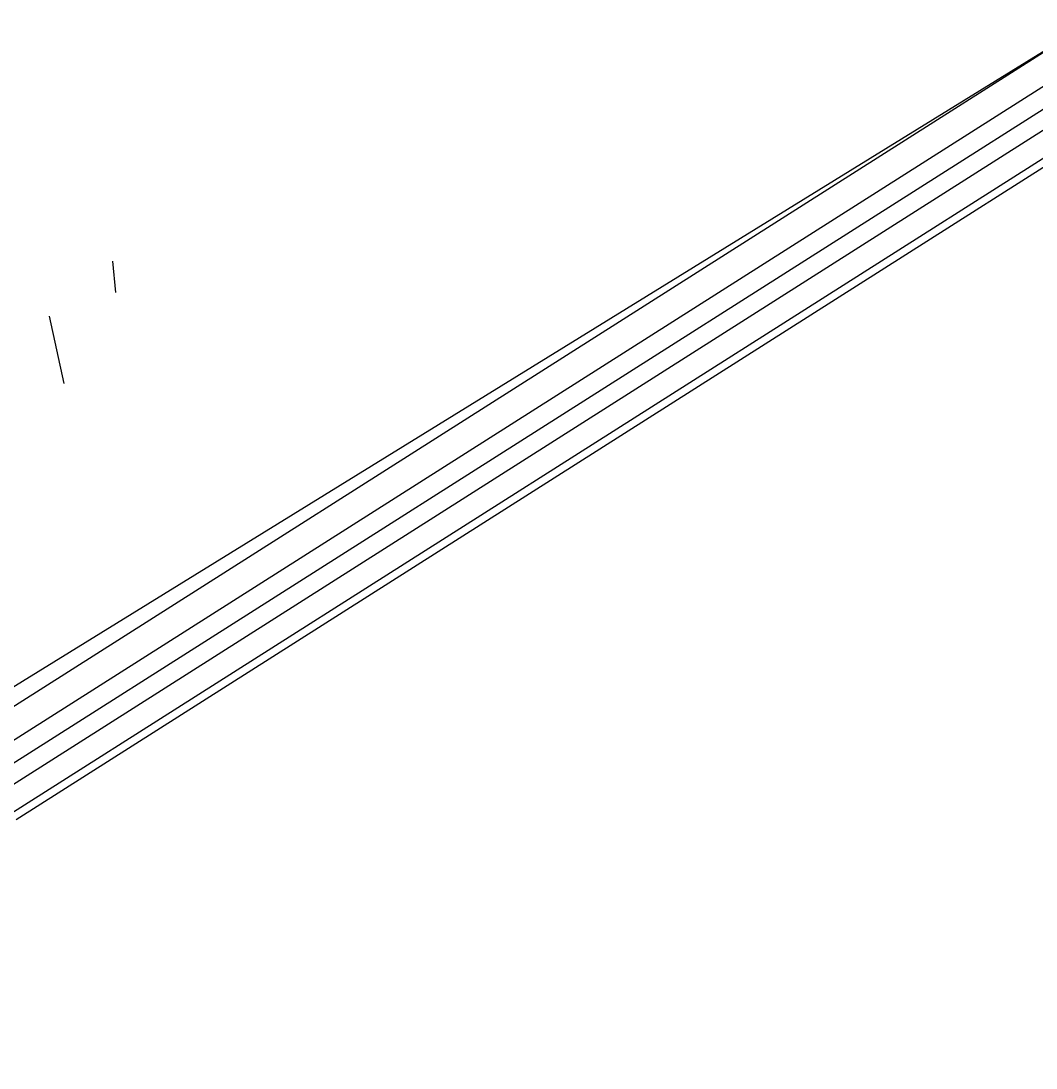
# Model space of a CAD drawing. Extents: x 0 to 16296672895, y -37409619871 to 0.
# Drawn here: x 16296672302.37 to 16296672314.11, y -37409617627.32 to -37409617615.2 of the extents above; entities that cross this region are included whole.
import ezdxf

# ---------------------------------------------------------------- set-up
doc = ezdxf.new("R2010")
doc.units = 0
doc.header["$LTSCALE"] = 10
doc.header["$MEASUREMENT"] = 0
doc.layers.add('1', color=7, linetype='CONTINUOUS')

msp = doc.modelspace()

# ---------------------------------------------------------------- linework, layer by layer
at = {"layer": '1', "color": 7, "linetype": 'Continuous'}
for p, q in [((16296672303.430321, -37409617617.979141), (16296672303.463831, -37409617618.33976)), ((16296672302.695921, -37409617618.613564), (16296672302.865459, -37409617619.393272))]:
    msp.add_line(p, q, dxfattribs=at)
for points in [[(16296672302.31356, -37409617624.439072, 0), (16296672304.542521, -37409617623.648941, 0), (16296672306.70652, -37409617622.745728, 0), (16296672308.79701, -37409617621.732986, 0), (16296672310.80575, -37409617620.614731, 0), (16296672312.72481, -37409617619.395363, 0), (16296672314.546619, -37409617618.079689, 0), (16296672316.263981, -37409617616.672897, 0), (16296672317.870119, -37409617615.180573, 0), (16296672319.3587, -37409617613.608566, 0), (16296672320.723841, -37409617611.963112, 0), (16296672321.960159, -37409617610.250679, 0), (16296672323.06278, -37409617608.478027, 0), (16296672324.027349, -37409617606.652184, 0), (16296672324.85006, -37409617604.780312, 0), (16296672325.52767, -37409617602.86982, 0), (16296672326.057489, -37409617600.928253, 0), (16296672326.437441, -37409617598.963257, 0), (16296672326.666019, -37409617596.982597, 0), (16296672326.742331, -37409617594.994102, 0)], [(16296672301.73107, -37409617623.479301, 0), (16296672303.86886, -37409617622.721497, 0), (16296672305.944349, -37409617621.85524, 0), (16296672307.949329, -37409617620.883926, 0), (16296672309.87591, -37409617619.811417, 0), (16296672311.716471, -37409617618.641922, 0), (16296672313.46376, -37409617617.380074, 0), (16296672315.11087, -37409617616.030838, 0), (16296672316.65131, -37409617614.599541, 0), (16296672318.079, -37409617613.091843, 0), (16296672319.3883, -37409617611.513687, 0), (16296672320.574051, -37409617609.8713, 0), (16296672321.631559, -37409617608.171173, 0), (16296672322.55666, -37409617606.419991, 0), (16296672323.345711, -37409617604.624687, 0), (16296672323.995581, -37409617602.792343, 0), (16296672324.503719, -37409617600.930191, 0), (16296672324.868111, -37409617599.04557, 0), (16296672325.08733, -37409617597.145943, 0), (16296672325.1605, -37409617595.23877, 0)], [(16296672301.89994, -37409617623.767128, 0), (16296672304.06418, -37409617622.999947, 0), (16296672306.16534, -37409617622.122978, 0), (16296672308.195129, -37409617621.139664, 0), (16296672310.14554, -37409617620.053871, 0), (16296672312.008869, -37409617618.869911, 0), (16296672313.777769, -37409617617.592453, 0), (16296672315.445259, -37409617616.226517, 0), (16296672317.004761, -37409617614.777519, 0), (16296672318.4501, -37409617613.251167, 0), (16296672319.7756, -37409617611.653488, 0), (16296672320.976021, -37409617609.990784, 0), (16296672322.04661, -37409617608.269608, 0), (16296672322.98316, -37409617606.496773, 0), (16296672323.781969, -37409617604.67926, 0), (16296672324.43988, -37409617602.824249, 0), (16296672324.9543, -37409617600.939056, 0), (16296672325.3232, -37409617599.031128, 0), (16296672325.54513, -37409617597.107986, 0), (16296672325.6192, -37409617595.177231, 0)], [(16296672301.978029, -37409617623.979103, 0), (16296672304.154499, -37409617623.207588, 0), (16296672306.26753, -37409617622.325653, 0), (16296672308.30879, -37409617621.336769, 0), (16296672310.27022, -37409617620.24485, 0), (16296672312.144091, -37409617619.054199, 0), (16296672313.922979, -37409617617.769524, 0), (16296672315.599899, -37409617616.395866, 0), (16296672317.168209, -37409617614.938683, 0), (16296672318.621719, -37409617613.403702, 0), (16296672319.95471, -37409617611.796997, 0), (16296672321.161909, -37409617610.124893, 0), (16296672322.23855, -37409617608.393997, 0), (16296672323.180389, -37409617606.611137, 0), (16296672323.983721, -37409617604.783363, 0), (16296672324.64535, -37409617602.917862, 0), (16296672325.16267, -37409617601.022018, 0), (16296672325.533661, -37409617599.103302, 0), (16296672325.75684, -37409617597.169296, 0), (16296672325.831329, -37409617595.227631, 0)], [(16296672302.067751, -37409617624.164703, 0), (16296672304.258261, -37409617623.388206, 0), (16296672306.384939, -37409617622.500587, 0), (16296672308.439369, -37409617621.505333, 0), (16296672310.413469, -37409617620.406357, 0), (16296672312.299431, -37409617619.208023, 0), (16296672314.089809, -37409617617.915039, 0), (16296672315.77755, -37409617616.532516, 0), (16296672317.35598, -37409617615.065933, 0), (16296672318.81888, -37409617613.521042, 0), (16296672320.160469, -37409617611.903961, 0), (16296672321.37546, -37409617610.221062, 0), (16296672322.459061, -37409617608.478996, 0), (16296672323.406981, -37409617606.684624, 0), (16296672324.21549, -37409617604.845047, 0), (16296672324.88139, -37409617602.967506, 0), (16296672325.40206, -37409617601.059433, 0), (16296672325.77544, -37409617599.128326, 0), (16296672326.000059, -37409617597.181831, 0), (16296672326.075029, -37409617595.227631, 0)], [(16296672302.21171, -37409617624.399452, 0), (16296672304.42478, -37409617623.614967, 0), (16296672306.573339, -37409617622.718201, 0), (16296672308.64893, -37409617621.712692, 0), (16296672310.643339, -37409617620.602417, 0), (16296672312.548719, -37409617619.391739, 0), (16296672314.357519, -37409617618.085457, 0), (16296672316.062639, -37409617616.688713, 0), (16296672317.65732, -37409617615.207024, 0), (16296672319.135281, -37409617613.646233, 0), (16296672320.490681, -37409617612.012497, 0), (16296672321.71818, -37409617610.312279, 0), (16296672322.812929, -37409617608.552277, 0), (16296672323.770599, -37409617606.739441, 0), (16296672324.587429, -37409617604.880928, 0), (16296672325.260189, -37409617602.984062, 0), (16296672325.786221, -37409617601.056343, 0), (16296672326.163441, -37409617599.105362, 0), (16296672326.390381, -37409617597.138832, 0), (16296672326.46612, -37409617595.164513, 0)], [(16296672300.702641, -37409617623.875648, 0), (16296672302.77994, -37409617623.20433, 0), (16296672304.80438, -37409617622.432228, 0), (16296672306.76869, -37409617621.562103, 0), (16296672308.665791, -37409617620.597099, 0), (16296672310.488859, -37409617619.54068, 0), (16296672312.231359, -37409617618.396637, 0), (16296672313.887011, -37409617617.169113, 0), (16296672315.44985, -37409617615.862488, 0), (16296672316.91428, -37409617614.481483, 0), (16296672318.275009, -37409617613.031036, 0), (16296672319.52717, -37409617611.516411, 0), (16296672320.666241, -37409617609.943024, 0), (16296672321.688141, -37409617608.316521, 0), (16296672322.58917, -37409617606.642776, 0), (16296672323.36611, -37409617604.927803, 0), (16296672324.016159, -37409617603.177757, 0), (16296672324.536989, -37409617601.398941, 0), (16296672324.92671, -37409617599.597763, 0), (16296672325.183941, -37409617597.78067, 0), (16296672325.30773, -37409617595.954224, 0)], [(16296672301.867599, -37409617623.578537, 0), (16296672302.954519, -37409617623.20974, 0), (16296672304.02677, -37409617622.813164, 0), (16296672305.083269, -37409617622.389183, 0), (16296672306.123011, -37409617621.938217, 0), (16296672307.14493, -37409617621.460747, 0), (16296672308.148041, -37409617620.957207, 0), (16296672309.13135, -37409617620.428108, 0), (16296672310.093889, -37409617619.873962, 0), (16296672311.0347, -37409617619.295326, 0), (16296672311.95286, -37409617618.69278, 0), (16296672312.84746, -37409617618.066887, 0), (16296672313.717621, -37409617617.418297, 0), (16296672314.562481, -37409617616.747643, 0)], [(16296672305.04615, -37409617619.168808, 0), (16296672305.271391, -37409617618.860497, 0), (16296672305.328239, -37409617618.529228, 0), (16296672305.089279, -37409617618.088181, 0), (16296672304.537809, -37409617617.827858, 0), (16296672303.8372, -37409617617.830482, 0), (16296672303.2082, -37409617618.105003, 0)], [(16296672305.316339, -37409617619.215874, 0), (16296672305.31525, -37409617619.173523, 0), (16296672305.312, -37409617619.131233, 0), (16296672305.306601, -37409617619.089081, 0), (16296672305.29904, -37409617619.047157, 0), (16296672305.289351, -37409617619.005539, 0), (16296672305.27754, -37409617618.964287, 0), (16296672305.26362, -37409617618.923477, 0), (16296672305.247641, -37409617618.883179, 0), (16296672305.22961, -37409617618.84346, 0), (16296672305.20956, -37409617618.804398, 0), (16296672305.18754, -37409617618.76606, 0), (16296672305.16357, -37409617618.728508, 0), (16296672305.137711, -37409617618.691811, 0), (16296672305.109989, -37409617618.656036, 0), (16296672305.080469, -37409617618.621239, 0), (16296672305.0492, -37409617618.587486, 0), (16296672305.01622, -37409617618.55484, 0), (16296672304.981609, -37409617618.523354, 0), (16296672304.945419, -37409617618.493073, 0), (16296672304.907709, -37409617618.464073, 0), (16296672304.868549, -37409617618.436378, 0), (16296672304.828011, -37409617618.410057, 0), (16296672304.786169, -37409617618.385147, 0), (16296672304.74308, -37409617618.36171, 0), (16296672304.69883, -37409617618.33976, 0), (16296672304.6535, -37409617618.319344, 0), (16296672304.60717, -37409617618.300499, 0), (16296672304.55991, -37409617618.283257, 0), (16296672304.51182, -37409617618.26767, 0), (16296672304.462971, -37409617618.253731, 0), (16296672304.41345, -37409617618.241493, 0), (16296672304.36335, -37409617618.230949, 0), (16296672304.31275, -37409617618.222137, 0), (16296672304.26174, -37409617618.215073, 0), (16296672304.210421, -37409617618.209763, 0), (16296672304.15888, -37409617618.206207, 0), (16296672304.107189, -37409617618.204437, 0), (16296672304.05547, -37409617618.204437, 0), (16296672304.00378, -37409617618.206207, 0), (16296672303.95224, -37409617618.209763, 0), (16296672303.900921, -37409617618.215073, 0), (16296672303.849911, -37409617618.222137, 0), (16296672303.79932, -37409617618.230949, 0), (16296672303.74921, -37409617618.241493, 0), (16296672303.69969, -37409617618.253731, 0), (16296672303.650841, -37409617618.26767, 0), (16296672303.602751, -37409617618.283257, 0), (16296672303.55549, -37409617618.300499, 0), (16296672303.509159, -37409617618.319344, 0), (16296672303.463831, -37409617618.33976, 0)], [(16296672303.463831, -37409617618.33976, 0), (16296672303.441561, -37409617618.35054, 0), (16296672303.41958, -37409617618.36171, 0), (16296672303.39789, -37409617618.373253, 0), (16296672303.376499, -37409617618.385147, 0), (16296672303.35541, -37409617618.39743, 0), (16296672303.33465, -37409617618.410057, 0), (16296672303.314211, -37409617618.42305, 0), (16296672303.294109, -37409617618.436378, 0), (16296672303.274349, -37409617618.450058, 0), (16296672303.25495, -37409617618.464073, 0), (16296672303.23591, -37409617618.478409, 0), (16296672303.217239, -37409617618.493073, 0), (16296672303.19895, -37409617618.508057, 0), (16296672303.181049, -37409617618.523354, 0), (16296672303.16354, -37409617618.538948, 0), (16296672303.146441, -37409617618.55484, 0), (16296672303.12974, -37409617618.571022, 0), (16296672303.11347, -37409617618.587486, 0), (16296672303.09761, -37409617618.604233, 0), (16296672303.08219, -37409617618.621239, 0), (16296672303.067209, -37409617618.638512, 0), (16296672303.05267, -37409617618.656036, 0), (16296672303.03858, -37409617618.673813, 0), (16296672303.02495, -37409617618.691811, 0), (16296672303.011789, -37409617618.710037, 0), (16296672302.99909, -37409617618.728508, 0), (16296672302.98687, -37409617618.747177, 0), (16296672302.975121, -37409617618.76606, 0), (16296672302.963869, -37409617618.785133, 0), (16296672302.9531, -37409617618.804398, 0), (16296672302.942829, -37409617618.823837, 0), (16296672302.93305, -37409617618.84346, 0), (16296672302.92378, -37409617618.863243, 0), (16296672302.91502, -37409617618.883179, 0), (16296672302.906771, -37409617618.903259, 0), (16296672302.89904, -37409617618.923477, 0), (16296672302.891821, -37409617618.943817, 0), (16296672302.88513, -37409617618.964287, 0), (16296672302.87896, -37409617618.984863, 0), (16296672302.87331, -37409617619.005539, 0), (16296672302.8682, -37409617619.026314, 0), (16296672302.863621, -37409617619.047157, 0), (16296672302.859579, -37409617619.068092, 0), (16296672302.85606, -37409617619.089081, 0), (16296672302.85309, -37409617619.11013, 0), (16296672302.85066, -37409617619.131233, 0), (16296672302.848761, -37409617619.152351, 0), (16296672302.84741, -37409617619.173523, 0), (16296672302.8466, -37409617619.194687, 0), (16296672302.846331, -37409617619.215874, 0)], [(16296672305.21736, -37409617619.323776, 0), (16296672305.21512, -37409617619.26535, 0), (16296672305.208401, -37409617619.207153, 0), (16296672305.197241, -37409617619.149406, 0), (16296672305.181669, -37409617619.092346, 0), (16296672305.16176, -37409617619.036217, 0), (16296672305.137581, -37409617618.981209, 0), (16296672305.10924, -37409617618.927559, 0), (16296672305.076839, -37409617618.875473, 0), (16296672305.04051, -37409617618.82515, 0), (16296672305.000401, -37409617618.776802, 0), (16296672304.956659, -37409617618.730614, 0), (16296672304.90946, -37409617618.686752, 0), (16296672304.858999, -37409617618.645416, 0), (16296672304.80546, -37409617618.606758, 0), (16296672304.749069, -37409617618.57093, 0), (16296672304.690041, -37409617618.538071, 0), (16296672304.62862, -37409617618.508308, 0), (16296672304.565029, -37409617618.481773, 0), (16296672304.499531, -37409617618.458549, 0), (16296672304.432381, -37409617618.438751, 0), (16296672304.36385, -37409617618.42244, 0), (16296672304.294201, -37409617618.409683, 0), (16296672304.223709, -37409617618.400543, 0), (16296672304.15266, -37409617618.395027, 0), (16296672304.081329, -37409617618.393204, 0), (16296672304.01, -37409617618.395027, 0), (16296672303.93895, -37409617618.400543, 0), (16296672303.86846, -37409617618.409683, 0), (16296672303.798809, -37409617618.42244, 0), (16296672303.73028, -37409617618.438751, 0), (16296672303.66313, -37409617618.458549, 0), (16296672303.59763, -37409617618.481773, 0), (16296672303.53405, -37409617618.508308, 0), (16296672303.47262, -37409617618.538071, 0), (16296672303.413589, -37409617618.57093, 0), (16296672303.357201, -37409617618.606758, 0), (16296672303.303671, -37409617618.645416, 0), (16296672303.253201, -37409617618.686752, 0), (16296672303.206011, -37409617618.730614, 0), (16296672303.16227, -37409617618.776802, 0), (16296672303.12215, -37409617618.82515, 0), (16296672303.085819, -37409617618.875473, 0), (16296672303.053419, -37409617618.927559, 0), (16296672303.02508, -37409617618.981209, 0), (16296672303.0009, -37409617619.036217, 0), (16296672302.981001, -37409617619.092346, 0), (16296672302.965429, -37409617619.149406, 0), (16296672302.95426, -37409617619.207153, 0), (16296672302.94755, -37409617619.26535, 0), (16296672302.945299, -37409617619.323776, 0)], [(16296672305.01857, -37409617619.366982, 0), (16296672305.01672, -37409617619.318771, 0), (16296672305.011181, -37409617619.270752, 0), (16296672305.00197, -37409617619.223122, 0), (16296672304.98913, -37409617619.176048, 0), (16296672304.9727, -37409617619.12973, 0), (16296672304.952749, -37409617619.084351, 0), (16296672304.929371, -37409617619.040092, 0), (16296672304.902639, -37409617618.997124, 0), (16296672304.872669, -37409617618.955597, 0), (16296672304.839569, -37409617618.91571, 0), (16296672304.80349, -37409617618.877602, 0), (16296672304.764549, -37409617618.841423, 0), (16296672304.722919, -37409617618.80732, 0), (16296672304.678749, -37409617618.775421, 0), (16296672304.632231, -37409617618.745857, 0), (16296672304.58353, -37409617618.71875, 0), (16296672304.53285, -37409617618.694199, 0), (16296672304.480391, -37409617618.672302, 0), (16296672304.42635, -37409617618.653152, 0), (16296672304.370951, -37409617618.63681, 0), (16296672304.314409, -37409617618.62336, 0), (16296672304.25695, -37409617618.612839, 0), (16296672304.198799, -37409617618.605293, 0), (16296672304.140181, -37409617618.600754, 0), (16296672304.081329, -37409617618.599243, 0), (16296672304.02248, -37409617618.600754, 0), (16296672303.96386, -37409617618.605293, 0), (16296672303.90571, -37409617618.612839, 0), (16296672303.848249, -37409617618.62336, 0), (16296672303.79171, -37409617618.63681, 0), (16296672303.736309, -37409617618.653152, 0), (16296672303.68227, -37409617618.672302, 0), (16296672303.62981, -37409617618.694199, 0), (16296672303.57913, -37409617618.71875, 0), (16296672303.53043, -37409617618.745857, 0), (16296672303.48391, -37409617618.775421, 0), (16296672303.439739, -37409617618.80732, 0), (16296672303.398109, -37409617618.841423, 0), (16296672303.359171, -37409617618.877602, 0), (16296672303.32309, -37409617618.91571, 0), (16296672303.289989, -37409617618.955597, 0), (16296672303.260019, -37409617618.997124, 0), (16296672303.23329, -37409617619.040092, 0), (16296672303.209909, -37409617619.084351, 0), (16296672303.18996, -37409617619.12973, 0), (16296672303.173531, -37409617619.176048, 0), (16296672303.16069, -37409617619.223122, 0), (16296672303.15148, -37409617619.270752, 0), (16296672303.145941, -37409617619.318771, 0), (16296672303.144091, -37409617619.366982, 0)], [(16296672303.856331, -37409617619.047737, 0), (16296672303.646669, -37409617619.271561, 0), (16296672303.6555, -37409617619.485428, 0), (16296672303.807671, -37409617619.659073, 0), (16296672304.306231, -37409617619.686256, 0)], [(16296672303.857, -37409617619.048714, 0), (16296672304.354231, -37409617619.075447, 0), (16296672304.506689, -37409617619.24826, 0), (16296672304.515181, -37409617619.462067, 0), (16296672304.30555, -37409617619.685303, 0)], [(16296672304.32515, -37409617619.063919, 0), (16296672304.314171, -37409617619.41188, 0), (16296672304.30555, -37409617619.685272, 0)], [(16296672302.846331, -37409617619.215874, 0), (16296672302.84634, -37409617619.220901, 0), (16296672302.84639, -37409617619.225937, 0), (16296672302.84646, -37409617619.230957, 0), (16296672302.846569, -37409617619.235992, 0), (16296672302.84671, -37409617619.24102, 0), (16296672302.84688, -37409617619.246048, 0), (16296672302.847071, -37409617619.251068, 0), (16296672302.8473, -37409617619.256104, 0), (16296672302.847561, -37409617619.261124, 0), (16296672302.847851, -37409617619.266144, 0), (16296672302.848169, -37409617619.271156, 0), (16296672302.84852, -37409617619.276176, 0), (16296672302.8489, -37409617619.281197, 0), (16296672302.849319, -37409617619.286217, 0), (16296672302.84976, -37409617619.291237, 0), (16296672302.850229, -37409617619.296257, 0), (16296672302.850731, -37409617619.301262, 0), (16296672302.851271, -37409617619.306267, 0), (16296672302.85183, -37409617619.311279, 0), (16296672302.852421, -37409617619.316292, 0), (16296672302.85305, -37409617619.321289, 0), (16296672302.853701, -37409617619.326286, 0), (16296672302.854389, -37409617619.331291, 0), (16296672302.855101, -37409617619.336281, 0), (16296672302.85585, -37409617619.341278, 0), (16296672302.85663, -37409617619.34626, 0), (16296672302.85743, -37409617619.35125, 0), (16296672302.858271, -37409617619.356232, 0), (16296672302.85914, -37409617619.361214, 0), (16296672302.860029, -37409617619.36618, 0), (16296672302.86096, -37409617619.371147, 0), (16296672302.861919, -37409617619.376122, 0), (16296672302.862909, -37409617619.381088, 0), (16296672302.86392, -37409617619.386047, 0), (16296672302.864969, -37409617619.390999, 0), (16296672302.866051, -37409617619.39595, 0), (16296672302.867161, -37409617619.400887, 0), (16296672302.86829, -37409617619.405838, 0), (16296672302.869459, -37409617619.410767, 0), (16296672302.870661, -37409617619.41571, 0), (16296672302.871889, -37409617619.420639, 0), (16296672302.87314, -37409617619.42556, 0), (16296672302.87443, -37409617619.430473, 0), (16296672302.87575, -37409617619.435387, 0), (16296672302.8771, -37409617619.440292, 0), (16296672302.878469, -37409617619.44519, 0), (16296672302.879881, -37409617619.450089, 0), (16296672302.881321, -37409617619.454979, 0), (16296672302.88278, -37409617619.459862, 0), (16296672302.884279, -37409617619.464737, 0)], [(16296672302.846331, -37409617619.215874, 0), (16296672302.846889, -37409617619.218353, 0), (16296672302.847509, -37409617619.220818, 0), (16296672302.8482, -37409617619.223267, 0), (16296672302.84894, -37409617619.225731, 0), (16296672302.849751, -37409617619.22818, 0), (16296672302.85062, -37409617619.230621, 0), (16296672302.851561, -37409617619.233063, 0), (16296672302.852551, -37409617619.235481, 0), (16296672302.853609, -37409617619.2379, 0), (16296672302.854719, -37409617619.240311, 0), (16296672302.8559, -37409617619.242706, 0), (16296672302.85714, -37409617619.245102, 0), (16296672302.858431, -37409617619.247482, 0), (16296672302.859791, -37409617619.249847, 0), (16296672302.86121, -37409617619.252197, 0), (16296672302.86269, -37409617619.254547, 0), (16296672302.86422, -37409617619.256882, 0), (16296672302.86582, -37409617619.259201, 0), (16296672302.86747, -37409617619.261513, 0), (16296672302.869181, -37409617619.263786, 0), (16296672302.870951, -37409617619.266083, 0), (16296672302.87278, -37409617619.268333, 0), (16296672302.87466, -37409617619.270576, 0), (16296672302.8766, -37409617619.272812, 0), (16296672302.87859, -37409617619.275017, 0), (16296672302.88065, -37409617619.277222, 0), (16296672302.88275, -37409617619.279404, 0), (16296672302.884911, -37409617619.281563, 0), (16296672302.887131, -37409617619.283707, 0), (16296672302.8894, -37409617619.285843, 0), (16296672302.89172, -37409617619.287941, 0), (16296672302.8941, -37409617619.290031, 0), (16296672302.89653, -37409617619.292099, 0), (16296672302.89901, -37409617619.294144, 0), (16296672302.901541, -37409617619.296173, 0), (16296672302.904119, -37409617619.298172, 0), (16296672302.906759, -37409617619.300163, 0), (16296672302.909439, -37409617619.302116, 0), (16296672302.91217, -37409617619.304047, 0), (16296672302.914949, -37409617619.305969, 0), (16296672302.91778, -37409617619.307861, 0), (16296672302.92066, -37409617619.309731, 0), (16296672302.92358, -37409617619.311577, 0), (16296672302.92655, -37409617619.3134, 0), (16296672302.929569, -37409617619.315193, 0), (16296672302.932619, -37409617619.316963, 0), (16296672302.93573, -37409617619.318703, 0), (16296672302.938881, -37409617619.320427, 0), (16296672302.94207, -37409617619.322113, 0), (16296672302.945299, -37409617619.323776, 0)], [(16296672305.21736, -37409617619.323776, 0), (16296672305.220591, -37409617619.322113, 0), (16296672305.22378, -37409617619.320427, 0), (16296672305.226931, -37409617619.318703, 0), (16296672305.23004, -37409617619.316963, 0), (16296672305.233101, -37409617619.315193, 0), (16296672305.236111, -37409617619.3134, 0), (16296672305.23908, -37409617619.311577, 0), (16296672305.242001, -37409617619.309731, 0), (16296672305.244881, -37409617619.307861, 0), (16296672305.247709, -37409617619.305969, 0), (16296672305.25049, -37409617619.304047, 0), (16296672305.25322, -37409617619.302116, 0), (16296672305.255911, -37409617619.300163, 0), (16296672305.258539, -37409617619.298172, 0), (16296672305.26112, -37409617619.296173, 0), (16296672305.263651, -37409617619.294144, 0), (16296672305.26614, -37409617619.292099, 0), (16296672305.26856, -37409617619.290031, 0), (16296672305.270941, -37409617619.287941, 0), (16296672305.27326, -37409617619.285843, 0), (16296672305.27553, -37409617619.283707, 0), (16296672305.27775, -37409617619.281563, 0), (16296672305.279909, -37409617619.279404, 0), (16296672305.282021, -37409617619.277222, 0), (16296672305.284069, -37409617619.275017, 0), (16296672305.28606, -37409617619.272812, 0), (16296672305.288, -37409617619.270576, 0), (16296672305.28989, -37409617619.268333, 0), (16296672305.29171, -37409617619.266083, 0), (16296672305.29348, -37409617619.263786, 0), (16296672305.295191, -37409617619.261513, 0), (16296672305.296841, -37409617619.259201, 0), (16296672305.298441, -37409617619.256882, 0), (16296672305.299971, -37409617619.254547, 0), (16296672305.301451, -37409617619.252197, 0), (16296672305.30287, -37409617619.249847, 0), (16296672305.30423, -37409617619.247482, 0), (16296672305.305519, -37409617619.245102, 0), (16296672305.306761, -37409617619.242706, 0), (16296672305.30794, -37409617619.240311, 0), (16296672305.309059, -37409617619.2379, 0), (16296672305.31011, -37409617619.235481, 0), (16296672305.31111, -37409617619.233063, 0), (16296672305.31204, -37409617619.230621, 0), (16296672305.31291, -37409617619.22818, 0), (16296672305.313721, -37409617619.225731, 0), (16296672305.31447, -37409617619.223267, 0), (16296672305.315149, -37409617619.220818, 0), (16296672305.315769, -37409617619.218353, 0), (16296672305.316339, -37409617619.215874, 0)], [(16296672305.256081, -37409617619.528008, 0), (16296672305.25845, -37409617619.521973, 0), (16296672305.260771, -37409617619.515907, 0), (16296672305.26305, -37409617619.509842, 0), (16296672305.26527, -37409617619.503769, 0), (16296672305.26746, -37409617619.497673, 0), (16296672305.26959, -37409617619.491577, 0), (16296672305.271681, -37409617619.485474, 0), (16296672305.27372, -37409617619.47934, 0), (16296672305.275709, -37409617619.473213, 0), (16296672305.27766, -37409617619.467056, 0), (16296672305.27956, -37409617619.460907, 0), (16296672305.28141, -37409617619.45475, 0), (16296672305.28322, -37409617619.448593, 0), (16296672305.284981, -37409617619.442398, 0), (16296672305.28669, -37409617619.436211, 0), (16296672305.288349, -37409617619.430023, 0), (16296672305.28997, -37409617619.423813, 0), (16296672305.29154, -37409617619.417587, 0), (16296672305.29306, -37409617619.411369, 0), (16296672305.294531, -37409617619.405144, 0), (16296672305.295959, -37409617619.398903, 0), (16296672305.297331, -37409617619.392647, 0), (16296672305.29866, -37409617619.386414, 0), (16296672305.29995, -37409617619.38015, 0), (16296672305.30118, -37409617619.373878, 0), (16296672305.30237, -37409617619.367607, 0), (16296672305.303499, -37409617619.361343, 0), (16296672305.30459, -37409617619.355049, 0), (16296672305.305639, -37409617619.348763, 0), (16296672305.306629, -37409617619.342468, 0), (16296672305.30757, -37409617619.336166, 0), (16296672305.30847, -37409617619.329857, 0), (16296672305.30932, -37409617619.323547, 0), (16296672305.31012, -37409617619.317253, 0), (16296672305.310869, -37409617619.310928, 0), (16296672305.311581, -37409617619.304611, 0), (16296672305.312229, -37409617619.298286, 0), (16296672305.31284, -37409617619.291962, 0), (16296672305.3134, -37409617619.285629, 0), (16296672305.31391, -37409617619.279297, 0), (16296672305.314369, -37409617619.272957, 0), (16296672305.314779, -37409617619.266617, 0), (16296672305.315149, -37409617619.260277, 0), (16296672305.31546, -37409617619.253937, 0), (16296672305.315729, -37409617619.247597, 0), (16296672305.31595, -37409617619.241257, 0), (16296672305.31612, -37409617619.234917, 0), (16296672305.31624, -37409617619.228569, 0), (16296672305.316311, -37409617619.222221, 0), (16296672305.316339, -37409617619.215874, 0)], [(16296672302.945299, -37409617619.323776, 0), (16296672302.946341, -37409617619.363487, 0), (16296672302.94944, -37409617619.403137, 0), (16296672302.954611, -37409617619.442642, 0), (16296672302.96183, -37409617619.481934, 0), (16296672302.97109, -37409617619.52092, 0), (16296672302.98237, -37409617619.559563, 0), (16296672302.995661, -37409617619.597763, 0), (16296672303.01092, -37409617619.635483, 0), (16296672303.028139, -37409617619.672623, 0), (16296672303.04727, -37409617619.709106, 0), (16296672303.068291, -37409617619.744919, 0), (16296672303.09116, -37409617619.779953, 0), (16296672303.115829, -37409617619.814163, 0), (16296672303.14226, -37409617619.847473, 0), (16296672303.170401, -37409617619.879807, 0), (16296672303.200199, -37409617619.911163, 0), (16296672303.231609, -37409617619.941429, 0), (16296672303.264561, -37409617619.970573, 0), (16296672303.299009, -37409617619.998543, 0), (16296672303.334881, -37409617620.025284, 0), (16296672303.37211, -37409617620.050743, 0), (16296672303.410629, -37409617620.074867, 0), (16296672303.450371, -37409617620.097633, 0), (16296672303.49127, -37409617620.118988, 0), (16296672303.533239, -37409617620.138893, 0), (16296672303.57621, -37409617620.15731, 0), (16296672303.6201, -37409617620.17421, 0), (16296672303.664829, -37409617620.18956, 0), (16296672303.71032, -37409617620.203331, 0), (16296672303.756479, -37409617620.2155, 0), (16296672303.80324, -37409617620.226051, 0), (16296672303.8505, -37409617620.234947, 0), (16296672303.89819, -37409617620.242188, 0), (16296672303.946211, -37409617620.247757, 0), (16296672303.994471, -37409617620.251633, 0), (16296672304.0429, -37409617620.25383, 0), (16296672304.091391, -37409617620.254333, 0), (16296672304.13986, -37409617620.25312, 0), (16296672304.188231, -37409617620.250229, 0), (16296672304.23641, -37409617620.245651, 0), (16296672304.2843, -37409617620.239388, 0), (16296672304.33182, -37409617620.231461, 0), (16296672304.37888, -37409617620.22187, 0), (16296672304.4254, -37409617620.210648, 0), (16296672304.4713, -37409617620.197807, 0), (16296672304.516479, -37409617620.18338, 0), (16296672304.560869, -37409617620.167389, 0), (16296672304.604389, -37409617620.149849, 0), (16296672304.646959, -37409617620.130814, 0), (16296672304.68849, -37409617620.110298, 0)], [(16296672302.945299, -37409617619.323776, 0), (16296672302.94858, -37409617619.325417, 0), (16296672302.9519, -37409617619.327026, 0), (16296672302.95525, -37409617619.328613, 0), (16296672302.958651, -37409617619.33017, 0), (16296672302.96209, -37409617619.331703, 0), (16296672302.965561, -37409617619.333191, 0), (16296672302.96907, -37409617619.334663, 0), (16296672302.97262, -37409617619.336098, 0), (16296672302.9762, -37409617619.337509, 0), (16296672302.97982, -37409617619.33889, 0), (16296672302.983471, -37409617619.34024, 0), (16296672302.98716, -37409617619.34156, 0), (16296672302.990879, -37409617619.34285, 0), (16296672302.994631, -37409617619.344109, 0), (16296672302.998421, -37409617619.345329, 0), (16296672303.00223, -37409617619.346527, 0), (16296672303.006081, -37409617619.347687, 0), (16296672303.009951, -37409617619.348824, 0), (16296672303.013849, -37409617619.349907, 0), (16296672303.01778, -37409617619.350983, 0), (16296672303.02173, -37409617619.35202, 0), (16296672303.025709, -37409617619.35302, 0), (16296672303.02972, -37409617619.353981, 0), (16296672303.033751, -37409617619.354919, 0), (16296672303.0378, -37409617619.35582, 0), (16296672303.04188, -37409617619.356682, 0), (16296672303.045971, -37409617619.357513, 0), (16296672303.050091, -37409617619.358307, 0), (16296672303.05423, -37409617619.359077, 0), (16296672303.05838, -37409617619.35981, 0), (16296672303.062559, -37409617619.360497, 0), (16296672303.06675, -37409617619.36116, 0), (16296672303.070959, -37409617619.361794, 0), (16296672303.07518, -37409617619.362381, 0), (16296672303.079411, -37409617619.36293, 0), (16296672303.08366, -37409617619.363449, 0), (16296672303.087931, -37409617619.363937, 0), (16296672303.092199, -37409617619.364388, 0), (16296672303.096491, -37409617619.364799, 0), (16296672303.10078, -37409617619.365173, 0), (16296672303.105089, -37409617619.365517, 0), (16296672303.1094, -37409617619.365822, 0), (16296672303.11372, -37409617619.366096, 0), (16296672303.11805, -37409617619.366333, 0), (16296672303.122379, -37409617619.366531, 0), (16296672303.12672, -37409617619.366692, 0), (16296672303.13106, -37409617619.366814, 0), (16296672303.135401, -37409617619.366913, 0), (16296672303.13974, -37409617619.366959, 0), (16296672303.144091, -37409617619.366982, 0)], [(16296672303.144091, -37409617619.366982, 0), (16296672303.145941, -37409617619.415176, 0), (16296672303.15148, -37409617619.463203, 0), (16296672303.16069, -37409617619.510841, 0), (16296672303.173531, -37409617619.557907, 0), (16296672303.18996, -37409617619.604233, 0), (16296672303.209909, -37409617619.649597, 0), (16296672303.23329, -37409617619.693871, 0), (16296672303.260019, -37409617619.736839, 0), (16296672303.289989, -37409617619.778358, 0), (16296672303.32309, -37409617619.818237, 0), (16296672303.359171, -37409617619.856354, 0), (16296672303.398109, -37409617619.892532, 0), (16296672303.439739, -37409617619.926643, 0), (16296672303.48391, -37409617619.958527, 0), (16296672303.53043, -37409617619.988098, 0), (16296672303.57913, -37409617620.015213, 0), (16296672303.62981, -37409617620.039757, 0), (16296672303.68227, -37409617620.061653, 0), (16296672303.736309, -37409617620.080811, 0), (16296672303.79171, -37409617620.097153, 0), (16296672303.848249, -37409617620.110603, 0), (16296672303.90571, -37409617620.121117, 0), (16296672303.96386, -37409617620.12867, 0), (16296672304.02248, -37409617620.133209, 0), (16296672304.081329, -37409617620.13472, 0), (16296672304.140181, -37409617620.133209, 0), (16296672304.198799, -37409617620.12867, 0), (16296672304.25695, -37409617620.121117, 0), (16296672304.314409, -37409617620.110603, 0), (16296672304.370951, -37409617620.097153, 0), (16296672304.42635, -37409617620.080811, 0), (16296672304.480391, -37409617620.061653, 0), (16296672304.53285, -37409617620.039757, 0), (16296672304.58353, -37409617620.015213, 0), (16296672304.632231, -37409617619.988098, 0), (16296672304.678749, -37409617619.958527, 0), (16296672304.722919, -37409617619.926643, 0), (16296672304.764549, -37409617619.892532, 0), (16296672304.80349, -37409617619.856354, 0), (16296672304.839569, -37409617619.818237, 0), (16296672304.872669, -37409617619.778358, 0), (16296672304.902639, -37409617619.736839, 0), (16296672304.929371, -37409617619.693871, 0), (16296672304.952749, -37409617619.649597, 0), (16296672304.9727, -37409617619.604233, 0), (16296672304.98913, -37409617619.557907, 0), (16296672305.00197, -37409617619.510841, 0), (16296672305.011181, -37409617619.463203, 0), (16296672305.01672, -37409617619.415176, 0), (16296672305.01857, -37409617619.366982, 0)], [(16296672304.68849, -37409617620.110298, 0), (16296672304.707701, -37409617620.100128, 0), (16296672304.72666, -37409617620.089638, 0), (16296672304.745359, -37409617620.078827, 0), (16296672304.763781, -37409617620.067734, 0), (16296672304.781931, -37409617620.05632, 0), (16296672304.799801, -37409617620.044617, 0), (16296672304.817369, -37409617620.032623, 0), (16296672304.83465, -37409617620.020332, 0), (16296672304.85162, -37409617620.007767, 0), (16296672304.86828, -37409617619.994919, 0), (16296672304.884621, -37409617619.981796, 0), (16296672304.900631, -37409617619.968422, 0), (16296672304.916309, -37409617619.954773, 0), (16296672304.93165, -37409617619.940872, 0), (16296672304.94665, -37409617619.92672, 0), (16296672304.9613, -37409617619.912323, 0), (16296672304.97559, -37409617619.89769, 0), (16296672304.989519, -37409617619.88282, 0), (16296672305.003071, -37409617619.867729, 0), (16296672305.01626, -37409617619.852417, 0), (16296672305.02907, -37409617619.836884, 0), (16296672305.041491, -37409617619.821136, 0), (16296672305.05352, -37409617619.805206, 0), (16296672305.065161, -37409617619.789078, 0), (16296672305.076401, -37409617619.772751, 0), (16296672305.087231, -37409617619.756248, 0), (16296672305.09766, -37409617619.739563, 0), (16296672305.10767, -37409617619.722717, 0), (16296672305.11727, -37409617619.705704, 0), (16296672305.12645, -37409617619.688538, 0), (16296672305.13521, -37409617619.671227, 0), (16296672305.14353, -37409617619.65377, 0), (16296672305.15143, -37409617619.636177, 0), (16296672305.15889, -37409617619.618469, 0), (16296672305.16592, -37409617619.600632, 0), (16296672305.172501, -37409617619.582687, 0), (16296672305.17865, -37409617619.564636, 0), (16296672305.184349, -37409617619.546494, 0), (16296672305.1896, -37409617619.528236, 0), (16296672305.194401, -37409617619.509933, 0), (16296672305.19875, -37409617619.491524, 0), (16296672305.20265, -37409617619.473061, 0), (16296672305.206091, -37409617619.454529, 0), (16296672305.20907, -37409617619.435951, 0), (16296672305.211599, -37409617619.417328, 0), (16296672305.213671, -37409617619.398659, 0), (16296672305.215281, -37409617619.379967, 0), (16296672305.21644, -37409617619.361252, 0), (16296672305.217131, -37409617619.342522, 0), (16296672305.21736, -37409617619.323776, 0)], [(16296672305.01857, -37409617619.366982, 0), (16296672305.022921, -37409617619.366959, 0), (16296672305.02726, -37409617619.366913, 0), (16296672305.031601, -37409617619.366814, 0), (16296672305.03595, -37409617619.366692, 0), (16296672305.040279, -37409617619.366531, 0), (16296672305.044609, -37409617619.366333, 0), (16296672305.048941, -37409617619.366096, 0), (16296672305.053261, -37409617619.365822, 0), (16296672305.05757, -37409617619.365517, 0), (16296672305.06188, -37409617619.365173, 0), (16296672305.06617, -37409617619.364799, 0), (16296672305.070459, -37409617619.364388, 0), (16296672305.074739, -37409617619.363937, 0), (16296672305.079, -37409617619.363449, 0), (16296672305.08325, -37409617619.36293, 0), (16296672305.087481, -37409617619.362381, 0), (16296672305.091709, -37409617619.361794, 0), (16296672305.095909, -37409617619.36116, 0), (16296672305.100109, -37409617619.360497, 0), (16296672305.10428, -37409617619.35981, 0), (16296672305.108431, -37409617619.359077, 0), (16296672305.11257, -37409617619.358307, 0), (16296672305.11669, -37409617619.357513, 0), (16296672305.120781, -37409617619.356682, 0), (16296672305.124861, -37409617619.35582, 0), (16296672305.12891, -37409617619.354919, 0), (16296672305.13294, -37409617619.353981, 0), (16296672305.13695, -37409617619.35302, 0), (16296672305.14093, -37409617619.35202, 0), (16296672305.14488, -37409617619.350983, 0), (16296672305.148809, -37409617619.349907, 0), (16296672305.15271, -37409617619.348824, 0), (16296672305.15659, -37409617619.347687, 0), (16296672305.160431, -37409617619.346527, 0), (16296672305.16424, -37409617619.345329, 0), (16296672305.16803, -37409617619.344109, 0), (16296672305.17178, -37409617619.34285, 0), (16296672305.175501, -37409617619.34156, 0), (16296672305.17919, -37409617619.34024, 0), (16296672305.18284, -37409617619.33889, 0), (16296672305.18646, -37409617619.337509, 0), (16296672305.190041, -37409617619.336098, 0), (16296672305.19359, -37409617619.334663, 0), (16296672305.1971, -37409617619.333191, 0), (16296672305.200581, -37409617619.331703, 0), (16296672305.20401, -37409617619.33017, 0), (16296672305.207411, -37409617619.328613, 0), (16296672305.21077, -37409617619.327026, 0), (16296672305.214081, -37409617619.325417, 0), (16296672305.21736, -37409617619.323776, 0)], [(16296672302.89258, -37409617619.470879, 0), (16296672303.2092, -37409617619.954018, 0), (16296672303.757759, -37409617620.225723, 0), (16296672304.25371, -37409617620.253769, 0), (16296672304.713751, -37409617620.100319, 0)], [(16296672304.713751, -37409617620.100319, 0), (16296672305.073231, -37409617619.835747, 0), (16296672305.249981, -37409617619.541733, 0)], [(16296672304.36294, -37409617628.04039, 0), (16296672304.58646, -37409617626.476677, 0), (16296672305.065149, -37409617624.981361, 0), (16296672305.610331, -37409617623.882141, 0), (16296672306.28743, -37409617622.887711, 0)]]:
    msp.add_polyline3d(points, dxfattribs=at)

doc.saveas('drawing.dxf')
